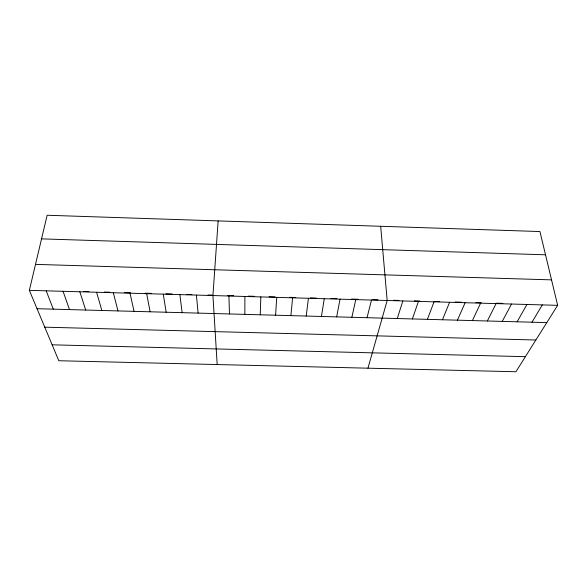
<?xml version="1.0" encoding="UTF-8"?>
<svg xmlns="http://www.w3.org/2000/svg" width="587" height="587" viewBox="0 0 587 587"><rect width="100%" height="100%" fill="white"/><g stroke="black" fill="none" stroke-linecap="round" stroke-linejoin="round"><path stroke-width="0.88" d="M244.874 314.375L244.896 296.464M260.246 314.793L260.833 296.919M275.589 315.212L276.734 297.367M218.144 220.91L212.934 295.562L217.183 364.556M290.903 315.63L292.605 297.822M306.187 316.048L308.446 298.269M321.441 316.466L324.251 298.717M336.667 316.877L340.027 299.165M351.862 317.296L355.773 299.612M29.35 290.345L47.151 215.253L539.937 231.549L557.65 305.343L515.914 371.747L58.803 360.741L29.35 290.345L557.65 305.343M367.029 317.706L371.49 300.06M367.954 368.181L387.171 300.507L380.677 226.281M397.282 318.536L402.821 300.948M412.36 318.946L418.443 301.395M427.409 319.357L434.035 301.835M442.437 319.761L449.591 302.276M457.427 320.172L465.124 302.716M472.396 320.583L480.621 303.156M487.335 320.986L496.088 303.596M502.245 321.397L511.519 304.037M517.125 321.801L526.928 304.477M531.976 322.204L542.307 304.91M52.14 344.826L525.38 356.676M37.032 308.711L546.798 322.608M44.759 327.179L535.858 340.012M83.479 291.453L88.931 291.607M104.369 292.047L109.813 292.201M124.312 292.612L130.644 292.788M145.099 293.199L151.417 293.383M165.842 293.793L172.138 293.97M186.519 294.38L191.912 294.535M208.047 294.99L212.523 295.122M227.543 295.547L233.619 295.716M248.338 296.134L254.384 296.31M269.066 296.721L275.105 296.897M289.743 297.315L295.767 297.484M310.369 297.895L316.378 298.071M330.943 298.482L336.931 298.651M351.525 299.069L357.923 299.253M372.532 299.663L378.006 299.818M393.495 300.258L398.947 300.419M414.393 300.852L419.837 301.006M434.336 301.425L439.766 301.579M455.13 302.012L461.448 302.195M475.866 302.599L481.267 302.753M496.551 303.193L502.839 303.369M35.506 264.377L551.538 279.867M41.552 238.872L545.521 254.802M46.212 290.829L53.285 309.151M63.044 291.306L69.508 309.598M79.832 291.783L85.695 310.039M96.591 292.253L101.852 310.479M113.32 292.73L117.972 310.919M130.006 293.207L134.063 311.352M146.662 293.676L150.125 311.792M163.281 294.146L166.15 312.233M179.864 294.623L182.146 312.666M196.418 295.092L198.113 313.098M228.93 296.017L229.473 313.957"/></g></svg>
